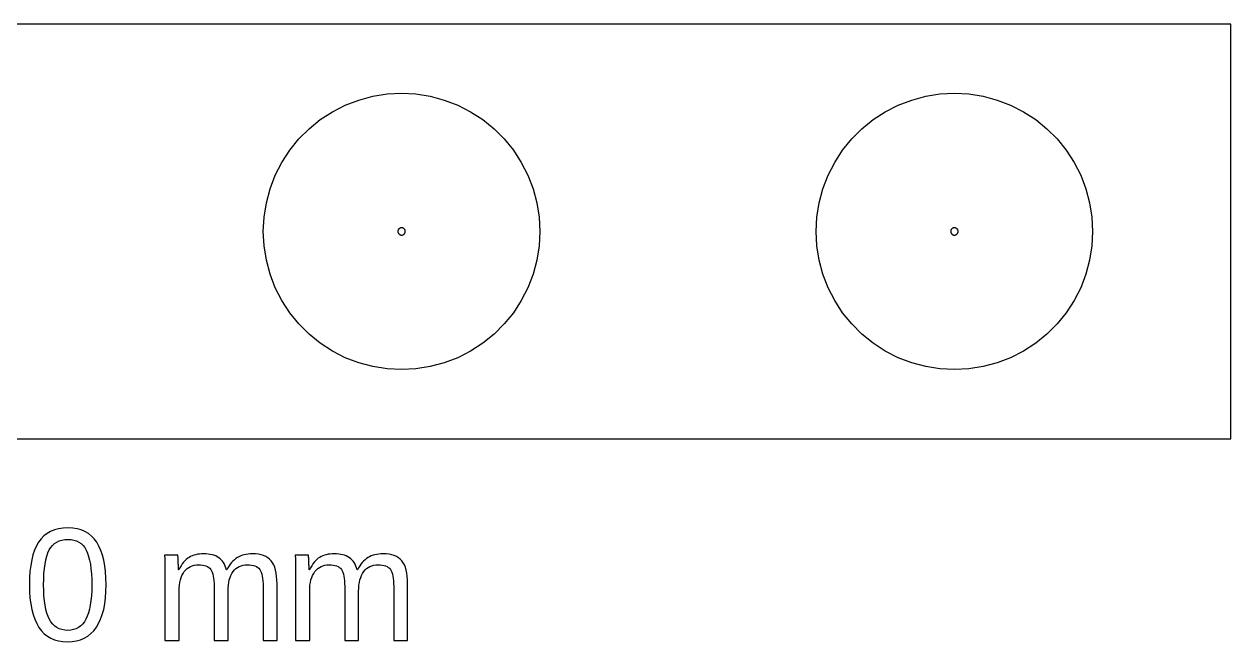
# Model space of a CAD drawing. Header units: metres. Extents: x -25 to 300, y -28 to 56.
# Drawn here: x 136.3 to 300, y -27.6 to 56.2 of the extents above; entities that cross this region are included whole.
import ezdxf

# ---------------------------------------------------------------- set-up
doc = ezdxf.new("R2010")
doc.units = ezdxf.units.M

msp = doc.modelspace()

# ---------------------------------------------------------------- linework, layer by layer
for p, q in [((300, 56.25), (0, 56.25)), ((300, 0), (300, 56.25)), ((179.874, 45.254), (181.706, 45.9573)), ((181.706, 45.9573), (183.602, 46.4653)), ((183.602, 46.4653), (185.54, 46.7723)), ((185.54, 46.7723), (187.5, 46.875)), ((187.5, 46.875), (189.46, 46.7723)), ((189.46, 46.7723), (191.398, 46.4653)), ((191.398, 46.4653), (193.294, 45.9573)), ((193.294, 45.9573), (195.126, 45.254)), ((254.874, 45.254), (256.706, 45.9573)), ((256.706, 45.9573), (258.602, 46.4653)), ((258.602, 46.4653), (260.54, 46.7723)), ((260.54, 46.7723), (262.5, 46.875)), ((262.5, 46.875), (264.46, 46.7723)), ((264.46, 46.7723), (266.398, 46.4653)), ((266.398, 46.4653), (268.294, 45.9573)), ((268.294, 45.9573), (270.126, 45.254)), ((176.479, 43.2941), (178.125, 44.363)), ((178.125, 44.363), (179.874, 45.254)), ((195.126, 45.254), (196.875, 44.363)), ((196.875, 44.363), (198.521, 43.2941)), ((251.479, 43.2941), (253.125, 44.363)), ((253.125, 44.363), (254.874, 45.254)), ((270.126, 45.254), (271.875, 44.363)), ((271.875, 44.363), (273.521, 43.2941)), ((174.954, 42.059), (176.479, 43.2941)), ((198.521, 43.2941), (200.046, 42.059)), ((249.954, 42.059), (251.479, 43.2941)), ((273.521, 43.2941), (275.046, 42.059)), ((173.566, 40.6712), (174.954, 42.059)), ((200.046, 42.059), (201.434, 40.6712)), ((248.566, 40.6712), (249.954, 42.059)), ((275.046, 42.059), (276.434, 40.6712)), ((172.331, 39.146), (173.566, 40.6712)), ((201.434, 40.6712), (202.669, 39.146)), ((247.331, 39.146), (248.566, 40.6712)), ((276.434, 40.6712), (277.669, 39.146)), ((171.262, 37.5), (172.331, 39.146)), ((202.669, 39.146), (203.738, 37.5)), ((246.262, 37.5), (247.331, 39.146)), ((277.669, 39.146), (278.738, 37.5)), ((170.371, 35.7513), (171.262, 37.5)), ((203.738, 37.5), (204.629, 35.7513)), ((245.371, 35.7513), (246.262, 37.5)), ((278.738, 37.5), (279.629, 35.7513)), ((169.668, 33.9191), (170.371, 35.7513)), ((204.629, 35.7513), (205.332, 33.9191)), ((244.668, 33.9191), (245.371, 35.7513)), ((279.629, 35.7513), (280.332, 33.9191)), ((169.16, 32.0233), (169.668, 33.9191)), ((205.332, 33.9191), (205.84, 32.0233)), ((244.16, 32.0233), (244.668, 33.9191)), ((280.332, 33.9191), (280.84, 32.0233)), ((168.853, 30.0849), (169.16, 32.0233)), ((205.84, 32.0233), (206.147, 30.0849)), ((243.853, 30.0849), (244.16, 32.0233)), ((280.84, 32.0233), (281.147, 30.0849)), ((168.75, 28.125), (168.853, 30.0849)), ((206.147, 30.0849), (206.25, 28.125)), ((243.75, 28.125), (243.853, 30.0849)), ((281.147, 30.0849), (281.25, 28.125)), ((168.853, 26.1651), (168.75, 28.125)), ((187.003, 28.1773), (187, 28.125)), ((187, 28.125), (187.003, 28.0727)), ((187.011, 28.2289), (187.003, 28.1773)), ((187.003, 28.0727), (187.011, 28.021)), ((187.024, 28.2795), (187.011, 28.2289)), ((187.011, 28.021), (187.024, 27.9705)), ((187.043, 28.3284), (187.024, 28.2795)), ((187.024, 27.9705), (187.043, 27.9216)), ((187.067, 28.375), (187.043, 28.3284)), ((187.043, 27.9216), (187.067, 27.875)), ((187.095, 28.4189), (187.067, 28.375)), ((187.067, 27.875), (187.095, 27.8311)), ((187.128, 28.4596), (187.095, 28.4189)), ((187.095, 27.8311), (187.128, 27.7904)), ((187.165, 28.4966), (187.128, 28.4596)), ((187.206, 28.5295), (187.165, 28.4966)), ((187.25, 28.558), (187.206, 28.5295)), ((187.297, 28.5818), (187.25, 28.558)), ((187.345, 28.6005), (187.297, 28.5818)), ((187.396, 28.6141), (187.345, 28.6005)), ((187.448, 28.6223), (187.396, 28.6141)), ((187.5, 28.625), (187.448, 28.6223)), ((187.552, 28.6223), (187.5, 28.625)), ((187.604, 28.6141), (187.552, 28.6223)), ((187.655, 28.6005), (187.604, 28.6141)), ((187.703, 28.5818), (187.655, 28.6005)), ((187.75, 28.558), (187.703, 28.5818)), ((187.794, 28.5295), (187.75, 28.558)), ((187.835, 28.4966), (187.794, 28.5295)), ((187.872, 28.4596), (187.835, 28.4966)), ((187.905, 28.4189), (187.872, 28.4596)), ((187.872, 27.7904), (187.905, 27.8311)), ((187.933, 28.375), (187.905, 28.4189)), ((187.905, 27.8311), (187.933, 27.875)), ((187.957, 28.3284), (187.933, 28.375)), ((187.933, 27.875), (187.957, 27.9216)), ((187.976, 28.2795), (187.957, 28.3284)), ((187.957, 27.9216), (187.976, 27.9705)), ((187.989, 28.2289), (187.976, 28.2795)), ((187.976, 27.9705), (187.989, 28.021)), ((187.997, 28.1773), (187.989, 28.2289)), ((187.989, 28.021), (187.997, 28.0727)), ((188, 28.125), (187.997, 28.1773)), ((187.997, 28.0727), (188, 28.125)), ((206.25, 28.125), (206.147, 26.1651)), ((243.853, 26.1651), (243.75, 28.125)), ((262.003, 28.1773), (262, 28.125)), ((262, 28.125), (262.003, 28.0727)), ((262.011, 28.2289), (262.003, 28.1773)), ((262.003, 28.0727), (262.011, 28.021)), ((262.024, 28.2795), (262.011, 28.2289)), ((262.011, 28.021), (262.024, 27.9705)), ((262.043, 28.3284), (262.024, 28.2795)), ((262.024, 27.9705), (262.043, 27.9216)), ((262.067, 28.375), (262.043, 28.3284)), ((262.043, 27.9216), (262.067, 27.875)), ((262.095, 28.4189), (262.067, 28.375)), ((262.067, 27.875), (262.095, 27.8311)), ((262.128, 28.4596), (262.095, 28.4189)), ((262.095, 27.8311), (262.128, 27.7904)), ((262.165, 28.4966), (262.128, 28.4596)), ((262.206, 28.5295), (262.165, 28.4966)), ((262.25, 28.558), (262.206, 28.5295)), ((262.297, 28.5818), (262.25, 28.558)), ((262.345, 28.6005), (262.297, 28.5818)), ((262.396, 28.6141), (262.345, 28.6005)), ((262.448, 28.6223), (262.396, 28.6141)), ((262.5, 28.625), (262.448, 28.6223)), ((262.552, 28.6223), (262.5, 28.625)), ((262.604, 28.6141), (262.552, 28.6223)), ((262.655, 28.6005), (262.604, 28.6141)), ((262.703, 28.5818), (262.655, 28.6005)), ((262.75, 28.558), (262.703, 28.5818)), ((262.794, 28.5295), (262.75, 28.558)), ((262.835, 28.4966), (262.794, 28.5295)), ((262.872, 28.4596), (262.835, 28.4966)), ((262.905, 28.4189), (262.872, 28.4596)), ((262.872, 27.7904), (262.905, 27.8311)), ((262.933, 28.375), (262.905, 28.4189)), ((262.905, 27.8311), (262.933, 27.875)), ((262.957, 28.3284), (262.933, 28.375)), ((262.933, 27.875), (262.957, 27.9216)), ((262.976, 28.2795), (262.957, 28.3284)), ((262.957, 27.9216), (262.976, 27.9705)), ((262.989, 28.2289), (262.976, 28.2795)), ((262.976, 27.9705), (262.989, 28.021)), ((262.997, 28.1773), (262.989, 28.2289)), ((262.989, 28.021), (262.997, 28.0727)), ((263, 28.125), (262.997, 28.1773)), ((262.997, 28.0727), (263, 28.125)), ((281.25, 28.125), (281.147, 26.1651)), ((187.128, 27.7904), (187.165, 27.7534)), ((187.165, 27.7534), (187.206, 27.7205)), ((187.206, 27.7205), (187.25, 27.692)), ((187.25, 27.692), (187.297, 27.6682)), ((187.297, 27.6682), (187.345, 27.6495)), ((187.345, 27.6495), (187.396, 27.6359)), ((187.396, 27.6359), (187.448, 27.6277)), ((187.448, 27.6277), (187.5, 27.625)), ((187.5, 27.625), (187.552, 27.6277)), ((187.552, 27.6277), (187.604, 27.6359)), ((187.604, 27.6359), (187.655, 27.6495)), ((187.655, 27.6495), (187.703, 27.6682)), ((187.703, 27.6682), (187.75, 27.692)), ((187.75, 27.692), (187.794, 27.7205)), ((187.794, 27.7205), (187.835, 27.7534)), ((187.835, 27.7534), (187.872, 27.7904)), ((262.128, 27.7904), (262.165, 27.7534)), ((262.165, 27.7534), (262.206, 27.7205)), ((262.206, 27.7205), (262.25, 27.692)), ((262.25, 27.692), (262.297, 27.6682)), ((262.297, 27.6682), (262.345, 27.6495)), ((262.345, 27.6495), (262.396, 27.6359)), ((262.396, 27.6359), (262.448, 27.6277)), ((262.448, 27.6277), (262.5, 27.625)), ((262.5, 27.625), (262.552, 27.6277)), ((262.552, 27.6277), (262.604, 27.6359)), ((262.604, 27.6359), (262.655, 27.6495)), ((262.655, 27.6495), (262.703, 27.6682)), ((262.703, 27.6682), (262.75, 27.692)), ((262.75, 27.692), (262.794, 27.7205)), ((262.794, 27.7205), (262.835, 27.7534)), ((262.835, 27.7534), (262.872, 27.7904)), ((169.16, 24.2267), (168.853, 26.1651)), ((206.147, 26.1651), (205.84, 24.2267)), ((244.16, 24.2267), (243.853, 26.1651)), ((281.147, 26.1651), (280.84, 24.2267)), ((169.668, 22.3309), (169.16, 24.2267)), ((205.84, 24.2267), (205.332, 22.3309)), ((244.668, 22.3309), (244.16, 24.2267)), ((280.84, 24.2267), (280.332, 22.3309)), ((170.371, 20.4987), (169.668, 22.3309)), ((205.332, 22.3309), (204.629, 20.4987)), ((245.371, 20.4987), (244.668, 22.3309)), ((280.332, 22.3309), (279.629, 20.4987)), ((171.262, 18.75), (170.371, 20.4987)), ((204.629, 20.4987), (203.738, 18.75)), ((246.262, 18.75), (245.371, 20.4987)), ((279.629, 20.4987), (278.738, 18.75)), ((172.331, 17.104), (171.262, 18.75)), ((203.738, 18.75), (202.669, 17.104)), ((247.331, 17.104), (246.262, 18.75)), ((278.738, 18.75), (277.669, 17.104)), ((173.566, 15.5788), (172.331, 17.104)), ((202.669, 17.104), (201.434, 15.5788)), ((248.566, 15.5788), (247.331, 17.104)), ((277.669, 17.104), (276.434, 15.5788)), ((174.954, 14.191), (173.566, 15.5788)), ((201.434, 15.5788), (200.046, 14.191)), ((249.954, 14.191), (248.566, 15.5788)), ((276.434, 15.5788), (275.046, 14.191)), ((176.479, 12.9559), (174.954, 14.191)), ((200.046, 14.191), (198.521, 12.9559)), ((251.479, 12.9559), (249.954, 14.191)), ((275.046, 14.191), (273.521, 12.9559)), ((178.125, 11.887), (176.479, 12.9559)), ((179.874, 10.996), (178.125, 11.887)), ((196.875, 11.887), (195.126, 10.996)), ((198.521, 12.9559), (196.875, 11.887)), ((253.125, 11.887), (251.479, 12.9559)), ((254.874, 10.996), (253.125, 11.887)), ((271.875, 11.887), (270.126, 10.996)), ((273.521, 12.9559), (271.875, 11.887)), ((181.706, 10.2927), (179.874, 10.996)), ((183.602, 9.78473), (181.706, 10.2927)), ((193.294, 10.2927), (191.398, 9.78473)), ((195.126, 10.996), (193.294, 10.2927)), ((256.706, 10.2927), (254.874, 10.996)), ((258.602, 9.78473), (256.706, 10.2927)), ((268.294, 10.2927), (266.398, 9.78473)), ((270.126, 10.996), (268.294, 10.2927)), ((185.54, 9.47771), (183.602, 9.78473)), ((187.5, 9.375), (185.54, 9.47771)), ((189.46, 9.47771), (187.5, 9.375)), ((191.398, 9.78473), (189.46, 9.47771)), ((260.54, 9.47771), (258.602, 9.78473)), ((262.5, 9.375), (260.54, 9.47771)), ((264.46, 9.47771), (262.5, 9.375)), ((266.398, 9.78473), (264.46, 9.47771)), ((0, 0), (300, 0)), ((139.423, -12.8488), (138.993, -13.1806)), ((139.898, -12.5773), (139.423, -12.8488)), ((140.419, -12.3661), (139.898, -12.5773)), ((140.985, -12.2153), (140.419, -12.3661)), ((141.597, -12.1248), (140.985, -12.2153)), ((142.255, -12.0946), (141.597, -12.1248)), ((142.895, -12.1251), (142.255, -12.0946)), ((143.492, -12.2166), (142.895, -12.1251)), ((144.045, -12.369), (143.492, -12.2166)), ((144.555, -12.5824), (144.045, -12.369)), ((145.022, -12.8568), (144.555, -12.5824)), ((145.445, -13.1921), (145.022, -12.8568)), ((137.976, -14.5379), (137.72, -15.1111)), ((138.271, -14.0253), (137.976, -14.5379)), ((138.609, -13.5728), (138.271, -14.0253)), ((138.993, -13.1806), (138.609, -13.5728)), ((139.926, -14.7496), (140.165, -14.4572)), ((140.165, -14.4572), (140.436, -14.2097)), ((140.436, -14.2097), (140.738, -14.0072)), ((140.738, -14.0072), (141.07, -13.8498)), ((141.07, -13.8498), (141.434, -13.7373)), ((141.434, -13.7373), (141.829, -13.6698)), ((141.829, -13.6698), (142.255, -13.6473)), ((142.255, -13.6473), (142.67, -13.6702)), ((142.67, -13.6702), (143.055, -13.7387)), ((143.055, -13.7387), (143.41, -13.8529)), ((143.41, -13.8529), (143.734, -14.0128)), ((143.734, -14.0128), (144.028, -14.2183)), ((144.028, -14.2183), (144.291, -14.4695)), ((144.291, -14.4695), (144.524, -14.7664)), ((145.825, -13.5884), (145.445, -13.1921)), ((146.162, -14.0457), (145.825, -13.5884)), ((146.457, -14.5627), (146.162, -14.0457)), ((146.714, -15.1384), (146.457, -14.5627)), ((137.504, -15.7449), (137.327, -16.4394)), ((137.72, -15.1111), (137.504, -15.7449)), ((139.248, -16.428), (139.38, -15.923)), ((139.38, -15.923), (139.537, -15.476)), ((139.537, -15.476), (139.717, -15.0871)), ((139.717, -15.0871), (139.926, -14.7496)), ((144.524, -14.7664), (144.727, -15.109)), ((144.727, -15.109), (144.902, -15.5025)), ((144.902, -15.5025), (145.055, -15.9518)), ((145.055, -15.9518), (145.184, -16.4572)), ((146.93, -15.7727), (146.714, -15.1384)), ((147.108, -16.4657), (146.93, -15.7727)), ((157.155, -15.8085), (155.347, -15.8085)), ((155.347, -15.8085), (155.362, -15.9451)), ((155.362, -15.9451), (155.375, -16.1307)), ((155.375, -16.1307), (155.386, -16.3653)), ((155.386, -16.3653), (155.395, -16.6488)), ((157.158, -15.8247), (157.155, -15.8085)), ((157.161, -15.8467), (157.158, -15.8247)), ((157.164, -15.8743), (157.161, -15.8467)), ((157.166, -15.9077), (157.164, -15.8743)), ((157.169, -15.9469), (157.166, -15.9077)), ((157.172, -15.9917), (157.169, -15.9469)), ((157.175, -16.0424), (157.172, -15.9917)), ((157.177, -16.0987), (157.175, -16.0424)), ((157.18, -16.1586), (157.177, -16.0987)), ((157.186, -16.285), (157.18, -16.1586)), ((157.193, -16.4203), (157.186, -16.285)), ((158.49, -16.2193), (158.299, -16.3742)), ((158.686, -16.0877), (158.49, -16.2193)), ((158.891, -15.9752), (158.686, -16.0877)), ((159.107, -15.8777), (158.891, -15.9752)), ((159.334, -15.7953), (159.107, -15.8777)), ((159.572, -15.7278), (159.334, -15.7953)), ((159.821, -15.6753), (159.572, -15.7278)), ((160.081, -15.6378), (159.821, -15.6753)), ((160.352, -15.6153), (160.081, -15.6378)), ((160.634, -15.6078), (160.352, -15.6153)), ((160.952, -15.6159), (160.634, -15.6078)), ((161.254, -15.6404), (160.952, -15.6159)), ((161.538, -15.6812), (161.254, -15.6404)), ((161.805, -15.7384), (161.538, -15.6812)), ((162.055, -15.8118), (161.805, -15.7384)), ((162.287, -15.9016), (162.055, -15.8118)), ((162.503, -16.0077), (162.287, -15.9016)), ((162.701, -16.13), (162.503, -16.0077)), ((162.884, -16.2703), (162.701, -16.13)), ((163.053, -16.4298), (162.884, -16.2703)), ((165.025, -16.2571), (164.825, -16.4154)), ((165.232, -16.1191), (165.025, -16.2571)), ((165.449, -15.9992), (165.232, -16.1191)), ((165.678, -15.8954), (165.449, -15.9992)), ((165.917, -15.8075), (165.678, -15.8954)), ((166.167, -15.7356), (165.917, -15.8075)), ((166.429, -15.6797), (166.167, -15.7356)), ((166.702, -15.6397), (166.429, -15.6797)), ((166.986, -15.6158), (166.702, -15.6397)), ((167.281, -15.6078), (166.986, -15.6158)), ((167.702, -15.6226), (167.281, -15.6078)), ((168.093, -15.6671), (167.702, -15.6226)), ((168.455, -15.7412), (168.093, -15.6671)), ((168.787, -15.845), (168.455, -15.7412)), ((169.089, -15.9784), (168.787, -15.845)), ((169.361, -16.1415), (169.089, -15.9784)), ((169.604, -16.3342), (169.361, -16.1415)), ((169.817, -16.5566), (169.604, -16.3342)), ((174.876, -15.8085), (173.068, -15.8085)), ((173.068, -15.8085), (173.083, -15.9451)), ((173.083, -15.9451), (173.096, -16.1307)), ((173.096, -16.1307), (173.107, -16.3653)), ((173.107, -16.3653), (173.116, -16.6488)), ((174.879, -15.8247), (174.876, -15.8085)), ((174.882, -15.8467), (174.879, -15.8247)), ((174.884, -15.8743), (174.882, -15.8467)), ((174.887, -15.9077), (174.884, -15.8743)), ((174.89, -15.9469), (174.887, -15.9077)), ((174.893, -15.9917), (174.89, -15.9469)), ((174.895, -16.0424), (174.893, -15.9917)), ((174.898, -16.0987), (174.895, -16.0424)), ((174.901, -16.1586), (174.898, -16.0987)), ((174.907, -16.285), (174.901, -16.1586)), ((174.914, -16.4203), (174.907, -16.285)), ((176.211, -16.2193), (176.02, -16.3742)), ((176.407, -16.0877), (176.211, -16.2193)), ((176.612, -15.9752), (176.407, -16.0877)), ((176.828, -15.8777), (176.612, -15.9752)), ((177.055, -15.7953), (176.828, -15.8777)), ((177.293, -15.7278), (177.055, -15.7953)), ((177.542, -15.6753), (177.293, -15.7278)), ((177.802, -15.6378), (177.542, -15.6753)), ((178.073, -15.6153), (177.802, -15.6378)), ((178.355, -15.6078), (178.073, -15.6153)), ((178.673, -15.6159), (178.355, -15.6078)), ((178.974, -15.6404), (178.673, -15.6159)), ((179.259, -15.6812), (178.974, -15.6404)), ((179.526, -15.7384), (179.259, -15.6812)), ((179.775, -15.8118), (179.526, -15.7384)), ((180.008, -15.9016), (179.775, -15.8118)), ((180.224, -16.0077), (180.008, -15.9016)), ((180.422, -16.13), (180.224, -16.0077)), ((180.605, -16.2703), (180.422, -16.13)), ((180.773, -16.4298), (180.605, -16.2703)), ((182.746, -16.2571), (182.546, -16.4154)), ((182.953, -16.1191), (182.746, -16.2571)), ((183.17, -15.9992), (182.953, -16.1191)), ((183.398, -15.8954), (183.17, -15.9992)), ((183.638, -15.8075), (183.398, -15.8954)), ((183.888, -15.7356), (183.638, -15.8075)), ((184.15, -15.6797), (183.888, -15.7356)), ((184.422, -15.6397), (184.15, -15.6797)), ((184.706, -15.6158), (184.422, -15.6397)), ((185.002, -15.6078), (184.706, -15.6158)), ((185.423, -15.6226), (185.002, -15.6078)), ((185.814, -15.6671), (185.423, -15.6226)), ((186.176, -15.7412), (185.814, -15.6671)), ((186.508, -15.845), (186.176, -15.7412)), ((186.81, -15.9784), (186.508, -15.845)), ((187.082, -16.1415), (186.81, -15.9784)), ((187.325, -16.3342), (187.082, -16.1415)), ((187.538, -16.5566), (187.325, -16.3342)), ((137.189, -17.1945), (137.091, -18.0102)), ((137.327, -16.4394), (137.189, -17.1945)), ((138.995, -18.2913), (139.056, -17.6122)), ((139.056, -17.6122), (139.14, -16.9911)), ((139.14, -16.9911), (139.248, -16.428)), ((145.184, -16.4572), (145.289, -17.0185)), ((145.289, -17.0185), (145.371, -17.6358)), ((145.371, -17.6358), (145.43, -18.3091)), ((147.245, -17.2172), (147.108, -16.4657)), ((147.344, -18.0274), (147.245, -17.2172)), ((155.395, -16.6488), (155.402, -16.9813)), ((155.402, -16.9813), (155.407, -17.3627)), ((155.407, -17.3627), (155.41, -17.7931)), ((155.41, -17.7931), (155.411, -18.2725)), ((157.204, -16.6398), (157.193, -16.4203)), ((157.208, -16.7247), (157.204, -16.6398)), ((157.212, -16.8265), (157.208, -16.7247)), ((157.217, -16.9452), (157.212, -16.8265)), ((157.221, -17.0809), (157.217, -16.9452)), ((157.226, -17.2334), (157.221, -17.0809)), ((157.231, -17.4029), (157.226, -17.2334)), ((157.236, -17.5892), (157.231, -17.4029)), ((157.242, -17.7925), (157.236, -17.5892)), ((157.273, -17.7925), (157.242, -17.7925)), ((157.43, -17.4979), (157.273, -17.7925)), ((157.592, -17.2266), (157.43, -17.4979)), ((157.761, -16.9786), (157.592, -17.2266)), ((157.934, -16.7539), (157.761, -16.9786)), ((158.114, -16.5524), (157.934, -16.7539)), ((158.027, -18.0246), (158.214, -17.8048)), ((158.299, -16.3742), (158.114, -16.5524)), ((158.214, -17.8048), (158.416, -17.6143)), ((158.416, -17.6143), (158.634, -17.4531)), ((158.634, -17.4531), (158.868, -17.3212)), ((158.868, -17.3212), (159.118, -17.2187)), ((159.118, -17.2187), (159.384, -17.1454)), ((159.384, -17.1454), (159.665, -17.1014)), ((159.665, -17.1014), (159.963, -17.0867)), ((159.963, -17.0867), (160.249, -17.0968)), ((160.249, -17.0968), (160.513, -17.1268)), ((160.513, -17.1268), (160.753, -17.1768)), ((160.753, -17.1768), (160.971, -17.2467)), ((160.971, -17.2467), (161.165, -17.3367)), ((161.165, -17.3367), (161.337, -17.4467)), ((161.337, -17.4467), (161.486, -17.5767)), ((161.486, -17.5767), (161.611, -17.7267)), ((161.611, -17.7267), (161.718, -17.9028)), ((161.718, -17.9028), (161.811, -18.1112)), ((163.207, -16.6086), (163.053, -16.4298)), ((163.346, -16.8068), (163.207, -16.6086)), ((163.471, -17.0243), (163.346, -16.8068)), ((163.582, -17.261), (163.471, -17.0243)), ((163.678, -17.5171), (163.582, -17.261)), ((163.76, -17.7925), (163.678, -17.5171)), ((163.791, -17.7925), (163.76, -17.7925)), ((163.944, -17.5121), (163.791, -17.7925)), ((164.105, -17.2521), (163.944, -17.5121)), ((164.273, -17.0124), (164.105, -17.2521)), ((164.449, -16.7931), (164.273, -17.0124)), ((164.634, -16.5941), (164.449, -16.7931)), ((164.825, -16.4154), (164.634, -16.5941)), ((164.658, -18.0199), (164.841, -17.8012)), ((164.841, -17.8012), (165.042, -17.6117)), ((165.042, -17.6117), (165.259, -17.4513)), ((165.259, -17.4513), (165.494, -17.3201)), ((165.494, -17.3201), (165.747, -17.218)), ((165.747, -17.218), (166.017, -17.1451)), ((166.017, -17.1451), (166.305, -17.1013)), ((166.305, -17.1013), (166.61, -17.0867)), ((166.61, -17.0867), (166.896, -17.0968)), ((166.896, -17.0968), (167.16, -17.1268)), ((167.16, -17.1268), (167.4, -17.1768)), ((167.4, -17.1768), (167.618, -17.2467)), ((167.618, -17.2467), (167.812, -17.3367)), ((167.812, -17.3367), (167.984, -17.4467)), ((167.984, -17.4467), (168.132, -17.5767)), ((168.132, -17.5767), (168.258, -17.7267)), ((168.258, -17.7267), (168.365, -17.9028)), ((168.365, -17.9028), (168.458, -18.1112)), ((170.002, -16.8125), (169.817, -16.5566)), ((170.163, -17.1064), (170.002, -16.8125)), ((170.299, -17.4383), (170.163, -17.1064)), ((170.411, -17.8082), (170.299, -17.4383)), ((170.497, -18.2162), (170.411, -17.8082)), ((173.116, -16.6488), (173.123, -16.9813)), ((173.123, -16.9813), (173.128, -17.3627)), ((173.128, -17.3627), (173.131, -17.7931)), ((173.131, -17.7931), (173.132, -18.2725)), ((174.925, -16.6398), (174.914, -16.4203)), ((174.929, -16.7247), (174.925, -16.6398)), ((174.933, -16.8265), (174.929, -16.7247)), ((174.937, -16.9452), (174.933, -16.8265)), ((174.942, -17.0809), (174.937, -16.9452)), ((174.947, -17.2334), (174.942, -17.0809)), ((174.952, -17.4029), (174.947, -17.2334)), ((174.957, -17.5892), (174.952, -17.4029)), ((174.962, -17.7925), (174.957, -17.5892)), ((174.994, -17.7925), (174.962, -17.7925)), ((175.151, -17.4979), (174.994, -17.7925)), ((175.313, -17.2266), (175.151, -17.4979)), ((175.481, -16.9786), (175.313, -17.2266)), ((175.655, -16.7539), (175.481, -16.9786)), ((175.835, -16.5524), (175.655, -16.7539)), ((175.748, -18.0246), (175.935, -17.8048)), ((176.02, -16.3742), (175.835, -16.5524)), ((175.935, -17.8048), (176.137, -17.6143)), ((176.137, -17.6143), (176.355, -17.4531)), ((176.355, -17.4531), (176.589, -17.3212)), ((176.589, -17.3212), (176.839, -17.2187)), ((176.839, -17.2187), (177.104, -17.1454)), ((177.104, -17.1454), (177.386, -17.1014)), ((177.386, -17.1014), (177.684, -17.0867)), ((177.684, -17.0867), (177.97, -17.0968)), ((177.97, -17.0968), (178.234, -17.1268)), ((178.234, -17.1268), (178.474, -17.1768)), ((178.474, -17.1768), (178.692, -17.2467)), ((178.692, -17.2467), (178.886, -17.3367)), ((178.886, -17.3367), (179.058, -17.4467)), ((179.058, -17.4467), (179.206, -17.5767)), ((179.206, -17.5767), (179.332, -17.7267)), ((179.332, -17.7267), (179.439, -17.9028)), ((179.439, -17.9028), (179.532, -18.1112)), ((180.927, -16.6086), (180.773, -16.4298)), ((181.067, -16.8068), (180.927, -16.6086)), ((181.192, -17.0243), (181.067, -16.8068)), ((181.303, -17.261), (181.192, -17.0243)), ((181.399, -17.5171), (181.303, -17.261)), ((181.481, -17.7925), (181.399, -17.5171)), ((181.512, -17.7925), (181.481, -17.7925)), ((181.665, -17.5121), (181.512, -17.7925)), ((181.826, -17.2521), (181.665, -17.5121)), ((181.994, -17.0124), (181.826, -17.2521)), ((182.17, -16.7931), (181.994, -17.0124)), ((182.354, -16.5941), (182.17, -16.7931)), ((182.546, -16.4154), (182.354, -16.5941)), ((182.379, -18.0199), (182.562, -17.8012)), ((182.562, -17.8012), (182.762, -17.6117)), ((182.762, -17.6117), (182.98, -17.4513)), ((182.98, -17.4513), (183.215, -17.3201)), ((183.215, -17.3201), (183.468, -17.218)), ((183.468, -17.218), (183.738, -17.1451)), ((183.738, -17.1451), (184.025, -17.1013)), ((184.025, -17.1013), (184.33, -17.0867)), ((184.33, -17.0867), (184.617, -17.0968)), ((184.617, -17.0968), (184.88, -17.1268)), ((184.88, -17.1268), (185.121, -17.1768)), ((185.121, -17.1768), (185.338, -17.2467)), ((185.338, -17.2467), (185.533, -17.3367)), ((185.533, -17.3367), (185.704, -17.4467)), ((185.704, -17.4467), (185.853, -17.5767)), ((185.853, -17.5767), (185.979, -17.7267)), ((185.979, -17.7267), (186.086, -17.9028)), ((186.086, -17.9028), (186.179, -18.1112)), ((187.723, -16.8125), (187.538, -16.5566)), ((187.884, -17.1064), (187.723, -16.8125)), ((188.02, -17.4383), (187.884, -17.1064)), ((188.132, -17.8082), (188.02, -17.4383)), ((188.218, -18.2162), (188.132, -17.8082)), ((137.032, -18.8866), (137.012, -19.8236)), ((137.091, -18.0102), (137.032, -18.8866)), ((138.947, -19.8236), (138.959, -19.0284)), ((138.959, -19.0284), (138.995, -18.2913)), ((145.43, -18.3091), (145.465, -19.0384)), ((145.465, -19.0384), (145.476, -19.8236)), ((147.403, -18.8961), (147.344, -18.0274)), ((147.423, -19.8236), (147.403, -18.8961)), ((155.411, -18.2725), (155.411, -27.3517)), ((157.36, -19.8638), (157.415, -19.4972)), ((157.415, -19.4972), (157.493, -19.1547)), ((157.493, -19.1547), (157.594, -18.8361)), ((157.594, -18.8361), (157.716, -18.5416)), ((157.716, -18.5416), (157.861, -18.2711)), ((157.861, -18.2711), (158.027, -18.0246)), ((161.811, -18.1112), (161.89, -18.3519)), ((161.89, -18.3519), (161.955, -18.6249)), ((161.955, -18.6249), (162.005, -18.9303)), ((162.005, -18.9303), (162.04, -19.2679)), ((162.04, -19.2679), (162.062, -19.6378)), ((162.062, -19.6378), (162.069, -20.04)), ((164.006, -19.8593), (164.06, -19.4914)), ((164.06, -19.4914), (164.136, -19.148)), ((164.136, -19.148), (164.234, -18.8291)), ((164.234, -18.8291), (164.354, -18.5349)), ((164.354, -18.5349), (164.495, -18.2651)), ((164.495, -18.2651), (164.658, -18.0199)), ((168.458, -18.1112), (168.537, -18.3519)), ((168.537, -18.3519), (168.601, -18.6249)), ((168.601, -18.6249), (168.651, -18.9303)), ((168.651, -18.9303), (168.687, -19.2679)), ((168.687, -19.2679), (168.709, -19.6378)), ((168.709, -19.6378), (168.716, -20.04)), ((170.559, -18.6622), (170.497, -18.2162)), ((170.596, -19.1462), (170.559, -18.6622)), ((170.609, -19.6683), (170.596, -19.1462)), ((173.132, -18.2725), (173.132, -27.3517)), ((175.081, -19.8638), (175.136, -19.4972)), ((175.136, -19.4972), (175.214, -19.1547)), ((175.214, -19.1547), (175.314, -18.8361)), ((175.314, -18.8361), (175.437, -18.5416)), ((175.437, -18.5416), (175.581, -18.2711)), ((175.581, -18.2711), (175.748, -18.0246)), ((179.532, -18.1112), (179.611, -18.3519)), ((179.611, -18.3519), (179.675, -18.6249)), ((179.675, -18.6249), (179.725, -18.9303)), ((179.725, -18.9303), (179.761, -19.2679)), ((179.761, -19.2679), (179.783, -19.6378)), ((179.783, -19.6378), (179.79, -20.04)), ((181.726, -19.8593), (181.781, -19.4914)), ((181.781, -19.4914), (181.857, -19.148)), ((181.857, -19.148), (181.955, -18.8291)), ((181.955, -18.8291), (182.075, -18.5349)), ((182.075, -18.5349), (182.216, -18.2651)), ((182.216, -18.2651), (182.379, -18.0199)), ((186.179, -18.1112), (186.258, -18.3519)), ((186.258, -18.3519), (186.322, -18.6249)), ((186.322, -18.6249), (186.372, -18.9303)), ((186.372, -18.9303), (186.408, -19.2679)), ((186.408, -19.2679), (186.429, -19.6378)), ((186.429, -19.6378), (186.437, -20.04)), ((188.28, -18.6622), (188.218, -18.2162)), ((188.317, -19.1462), (188.28, -18.6622)), ((188.33, -19.6683), (188.317, -19.1462)), ((137.012, -19.8236), (137.032, -20.7414)), ((137.032, -20.7414), (137.093, -21.6026)), ((138.96, -20.5966), (138.947, -19.8236)), ((138.996, -21.316), (138.96, -20.5966)), ((145.464, -20.582), (145.427, -21.2899)), ((145.476, -19.8236), (145.464, -20.582)), ((147.34, -21.5936), (147.402, -20.7364)), ((147.402, -20.7364), (147.423, -19.8236)), ((157.315, -20.6689), (157.326, -20.2543)), ((157.315, -27.3517), (157.315, -20.6689)), ((157.326, -20.2543), (157.36, -19.8638)), ((162.069, -20.04), (162.069, -27.3517)), ((163.962, -20.6689), (163.973, -20.2518)), ((163.962, -27.3517), (163.962, -20.6689)), ((163.973, -20.2518), (164.006, -19.8593)), ((168.716, -20.04), (168.716, -27.3517)), ((170.609, -27.3517), (170.609, -19.6683)), ((175.036, -20.6689), (175.047, -20.2543)), ((175.036, -27.3517), (175.036, -20.6689)), ((175.047, -20.2543), (175.081, -19.8638)), ((179.79, -20.04), (179.79, -27.3517)), ((181.683, -20.6689), (181.694, -20.2518)), ((181.683, -27.3517), (181.683, -20.6689)), ((181.694, -20.2518), (181.726, -19.8593)), ((186.437, -20.04), (186.437, -27.3517)), ((188.33, -27.3517), (188.33, -19.6683)), ((137.093, -21.6026), (137.194, -22.4072)), ((137.194, -22.4072), (137.336, -23.1552)), ((139.057, -21.9819), (138.996, -21.316)), ((139.143, -22.5941), (139.057, -21.9819)), ((139.252, -23.1526), (139.143, -22.5941)), ((145.28, -22.5537), (145.169, -23.1096)), ((145.366, -21.9471), (145.28, -22.5537)), ((145.427, -21.2899), (145.366, -21.9471)), ((147.092, -23.1414), (147.237, -22.3953)), ((147.237, -22.3953), (147.34, -21.5936)), ((137.336, -23.1552), (137.519, -23.8465)), ((137.519, -23.8465), (137.742, -24.4813)), ((137.742, -24.4813), (138.005, -25.0595)), ((139.387, -23.6576), (139.252, -23.1526)), ((139.545, -24.109), (139.387, -23.6576)), ((139.728, -24.5067), (139.545, -24.109)), ((139.938, -24.8541), (139.728, -24.5067)), ((144.689, -24.4738), (144.479, -24.8289)), ((144.874, -24.0697), (144.689, -24.4738)), ((145.034, -23.615), (144.874, -24.0697)), ((145.169, -23.1096), (145.034, -23.615)), ((146.409, -25.0463), (146.678, -24.4669)), ((146.678, -24.4669), (146.906, -23.8319)), ((146.906, -23.8319), (147.092, -23.1414)), ((138.005, -25.0595), (138.309, -25.581)), ((138.309, -25.581), (138.653, -26.0431)), ((138.653, -26.0431), (139.038, -26.4435)), ((140.177, -25.1551), (139.938, -24.8541)), ((140.445, -25.4099), (140.177, -25.1551)), ((140.741, -25.6183), (140.445, -25.4099)), ((141.066, -25.7804), (140.741, -25.6183)), ((141.419, -25.8962), (141.066, -25.7804)), ((141.802, -25.9657), (141.419, -25.8962)), ((142.213, -25.9888), (141.802, -25.9657)), ((142.621, -25.9651), (142.213, -25.9888)), ((143.001, -25.8941), (142.621, -25.9651)), ((143.353, -25.7758), (143.001, -25.8941)), ((143.677, -25.61), (143.353, -25.7758)), ((143.973, -25.397), (143.677, -25.61)), ((144.24, -25.1366), (143.973, -25.397)), ((144.479, -24.8289), (144.24, -25.1366)), ((145.358, -26.4374), (145.748, -26.0347)), ((145.748, -26.0347), (146.099, -25.5701)), ((146.099, -25.5701), (146.409, -25.0463)), ((139.038, -26.4435), (139.463, -26.7824)), ((139.463, -26.7824), (139.928, -27.0596)), ((139.928, -27.0596), (140.433, -27.2753)), ((140.433, -27.2753), (140.979, -27.4292)), ((140.979, -27.4292), (141.565, -27.5217)), ((141.565, -27.5217), (142.191, -27.5525)), ((142.191, -27.5525), (142.817, -27.5215)), ((142.817, -27.5215), (143.404, -27.4286)), ((143.404, -27.4286), (143.952, -27.2737)), ((143.952, -27.2737), (144.46, -27.0569)), ((144.46, -27.0569), (144.929, -26.7781)), ((144.929, -26.7781), (145.358, -26.4374)), ((155.411, -27.3517), (157.315, -27.3517)), ((162.069, -27.3517), (163.962, -27.3517)), ((168.716, -27.3517), (170.609, -27.3517)), ((173.132, -27.3517), (175.036, -27.3517)), ((179.79, -27.3517), (181.683, -27.3517)), ((186.437, -27.3517), (188.33, -27.3517))]:
    msp.add_line(p, q)

doc.saveas('drawing.dxf')
